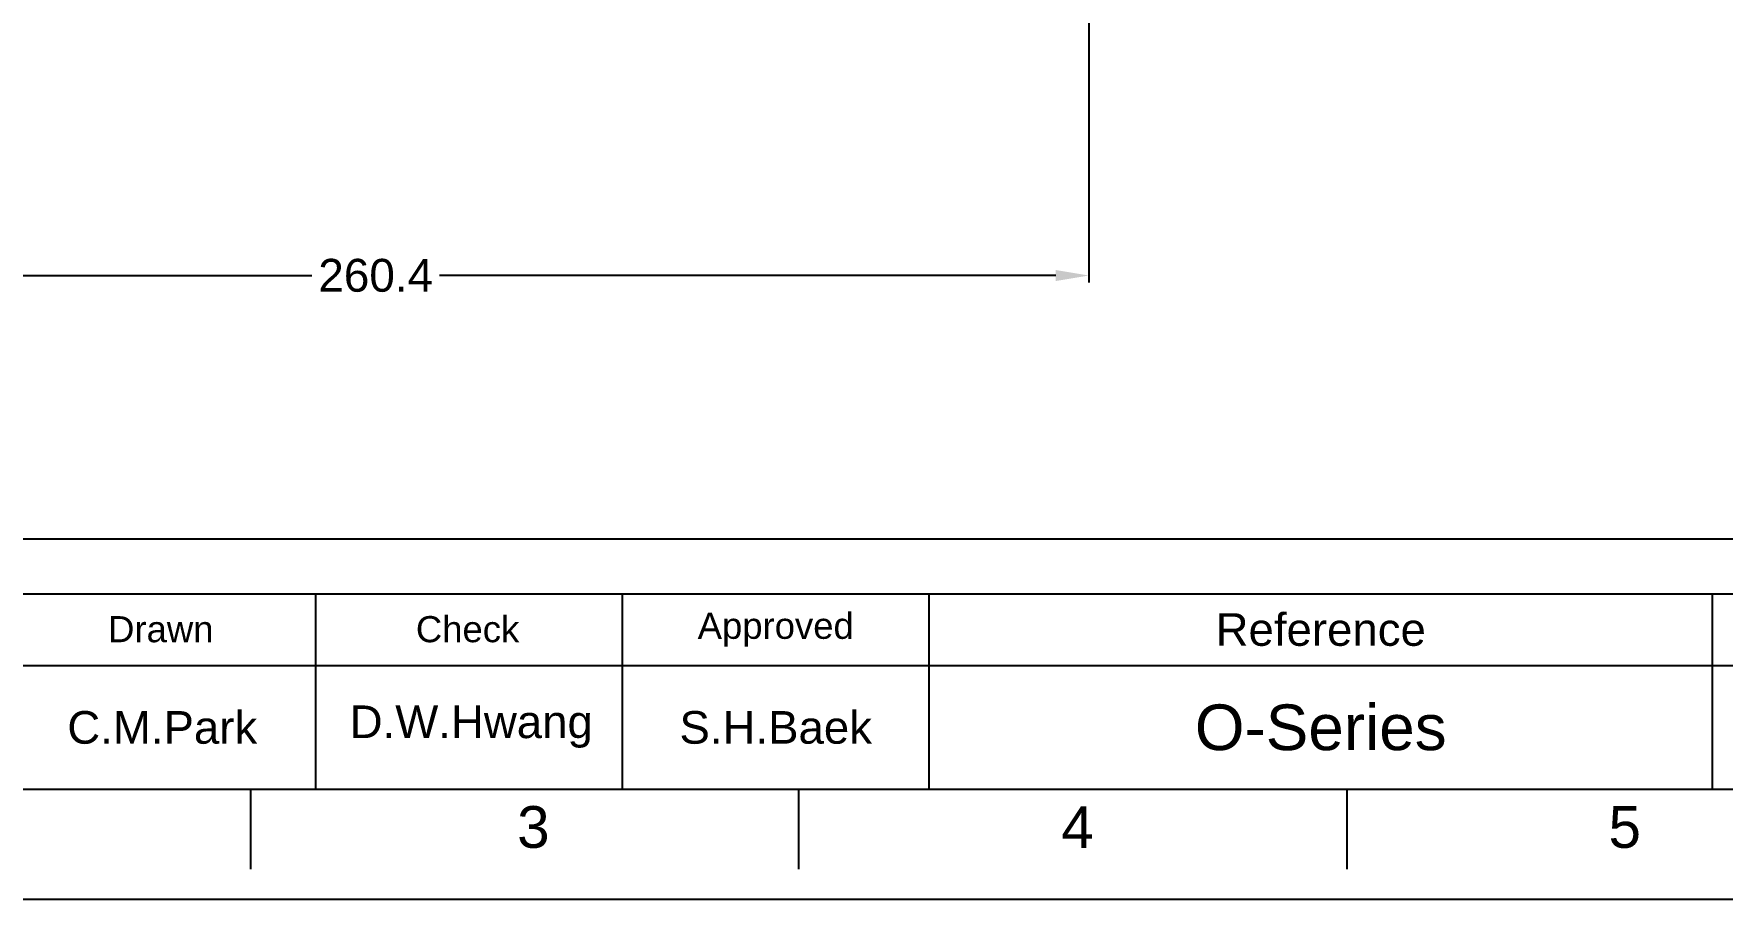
# Model space of a CAD drawing. Header units: millimetres. Extents: x 24958 to 25799, y 1150 to 1745.
# Drawn here: x 25138.5 to 25446.8, y 1150.3 to 1308.4 of the extents above; entities that cross this region are included whole.
import ezdxf

# ---------------------------------------------------------------- set-up
doc = ezdxf.new("R2010")
doc.units = ezdxf.units.MM
for name, color, linetype in [('DIM', 3, 'Continuous'), ('FORM', 7, 'Continuous'), ('벽', 2, 'Continuous')]:
    doc.layers.add(name, color=color, linetype=linetype)
doc.layers.add('TEXT', color=2, linetype='Continuous', lineweight=13)
doc.styles.get("Standard").update_dxf_attribs({"font": 'arial.ttf'})
doc.dimstyles.new('ISO-25', dxfattribs={"dimtxt": 7, "dimasz": 5, "dimexe": 1.252, "dimexo": 0.625, "dimgap": 1, "dimtad": 1, "dimtih": 1, "dimtoh": 1, "dimdec": 1, "dimdsep": 46, "dimtxsty": 'Standard', "dimcen": 0, "dimclrd": 3, "dimclre": 3, "dimclrt": 4, "dimadec": 0, "dimazin": 0, "dimtfac": 1, "dimtdec": 1, "dimtmove": 0, "dimatfit": 3, "dimfxl": 1, "dimarcsym": 0})

# ---------------------------------------------------------------- blocks, each defined once
blk = doc.blocks.new('*D61')
at = {"layer": 'Defpoints', "color": 0, "transparency": 16777216}
for p in [(25070.73, 1393.99), (25331.13, 1394.79), (25331.13, 1264.26)]:
    blk.add_point(p, dxfattribs=at)
at = {"layer": 'DIM', "color": 3, "lineweight": -2, "transparency": 16777216}
for p, q in [((25331.13, 1394.17), (25331.13, 1263.01)), ((25070.73, 1393.36), (25070.73, 1263.01)), ((25076.73, 1264.26), (25189.26, 1264.26)), ((25325.13, 1264.26), (25212.59, 1264.26))]:
    blk.add_line(p, q, dxfattribs=at)
at = {"layer": 'DIM', "color": 3, "transparency": 16777216}
for points in [[(25076.73, 1265.26), (25076.73, 1263.26), (25070.73, 1264.26)], [(25325.13, 1265.26), (25325.13, 1263.26), (25331.13, 1264.26)]]:
    blk.add_solid(points, dxfattribs=at)
at = {"layer": 'DIM', "color": 4, "transparency": 16777216, "insert": (25200.93, 1264.26), "char_height": 6, "attachment_point": 5}
blk.add_mtext('260.4', dxfattribs=at)

msp = doc.modelspace()

# ---------------------------------------------------------------- linework, layer by layer
at = {"layer": 'FORM'}
for p, q in [((25133.94, 1206.13), (25778.75, 1206.13)), ((25189.96, 1206.13), (25189.96, 1170.37)), ((25245.97, 1170.37), (25245.97, 1206.13)), ((25301.99, 1170.37), (25301.99, 1206.13)), ((25445.02, 1170.37), (25445.02, 1206.13)), ((25445.02, 1170.37), (25445.02, 1206.13)), ((25445.02, 1170.37), (25445.02, 1206.13)), ((25077.92, 1193.02), (25635.72, 1193.02))]:
    msp.add_line(p, q, dxfattribs=at)
at = {"layer": 'FORM', "color": 7, "linetype": 'Continuous'}
for p, q in [((25778.75, 1170.37), (24977.8, 1170.37)), ((25178.04, 1170.37), (25178.04, 1155.82)), ((25278.16, 1170.37), (25278.16, 1155.82)), ((25378.27, 1170.37), (25378.27, 1155.82)), ((24957.77, 1150.35), (25798.77, 1150.35))]:
    msp.add_line(p, q, dxfattribs=at)
at = {"layer": 'TEXT'}
msp.add_point((25245.97, 1195.4), dxfattribs=at)
at = {"layer": '벽'}
msp.add_line((25001.71, 1216.19), (25696.56, 1216.19), dxfattribs=at)

# ---------------------------------------------------------------- texts
at = {"layer": 'FORM', "char_height": 7.63, "attachment_point": 5}
for s, insert in [('3', (25229.72, 1163.49)), ('4', (25329.07, 1163.49)), ('5', (25429.03, 1163.49))]:
    msp.add_mtext_dynamic_manual_height_columns(s, width=50.0595, gutter_width=12.51, heights=[0], dxfattribs=dict(at, insert=insert))
at = {"layer": 'TEXT', "attachment_point": 5}
for s, width, insert, char_height in [('Approved', 56.019, (25273.98, 1199.57), 4.768), ('Reference', 143.0272, (25373.51, 1199.57), 5.959), ('Drawn', 56.019, (25161.68, 1199.64), 4.768), ('Check', 56.019, (25217.7, 1199.64), 4.768), ('C.M.Park', 56.019, (25161.95, 1181.69), 5.959), ('D.W.Hwang', 56.019, (25218.38, 1181.86), 5.959), ('S.H.Baek', 56.019, (25273.98, 1181.69), 5.959), ('O-Series', 143.0272, (25373.51, 1181.69), 8.343)]:
    msp.add_mtext_dynamic_manual_height_columns(s, width=width, gutter_width=29.8, heights=[0], dxfattribs=dict(at, insert=insert, char_height=char_height))

# ---------------------------------------------------------------- dimensions: what is measured, and where the dimension line sits
at = {"layer": 'DIM', "color": 3}
dim = msp.add_linear_dim(base=(25331.13, 1264.26), p1=(25070.73, 1393.99), p2=(25331.13, 1394.79), dimstyle='ISO-25', override={"dimtxt": 6, "dimasz": 6, "dimgap": 1.5, "dimtad": 0}, dxfattribs=at)
dim.commit()
dim.dimension.update_dxf_attribs({"geometry": '*D61', "text_midpoint": (25200.93, 1264.26)})

doc.saveas('drawing.dxf')
